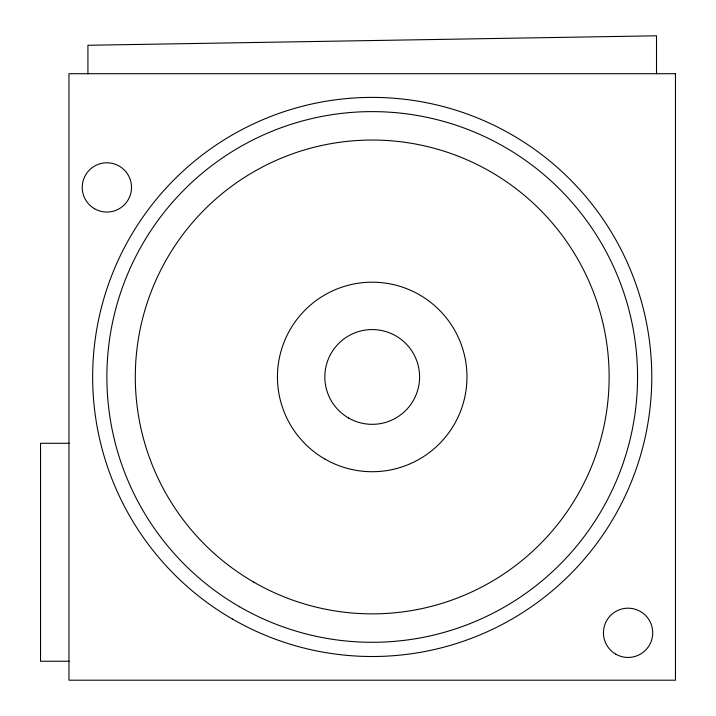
<?xml version="1.0" encoding="UTF-8"?>
<svg xmlns="http://www.w3.org/2000/svg" width="716" height="716" viewBox="0 0 716 716"><rect width="100%" height="100%" fill="white"/><g stroke="black" fill="none" stroke-linecap="round" stroke-linejoin="round"><path stroke-width="1.07" d="M69.192 443.285L40.535 443.285L40.535 661.244L69.192 661.244M656.509 73.703L656.509 35.8L87.925 45.278L87.925 73.927M675.465 73.703L68.969 73.703L68.969 680.2L675.465 680.2L675.465 73.703M348.522 417.983A47.381 47.381 0 0 0 419.594 376.956A47.381 47.381 0 0 0 348.522 335.92A47.381 47.381 0 0 0 348.522 417.983M232.44 619.054A279.553 279.553 0 0 0 651.775 376.956A279.553 279.553 0 0 0 232.44 134.85A279.553 279.553 0 0 0 232.44 619.054M94.557 208.759A24.639 24.639 0 0 0 131.511 187.422A24.639 24.639 0 0 0 94.557 166.085A24.639 24.639 0 0 0 94.557 208.759M615.76 654.155A24.639 24.639 0 0 0 652.715 632.819A24.639 24.639 0 0 0 615.76 611.482A24.639 24.639 0 0 0 615.76 654.155M239.547 606.747A265.341 265.341 0 0 0 637.553 376.956A265.341 265.341 0 0 0 239.547 147.165A265.341 265.341 0 0 0 239.547 606.747M324.831 459.019A94.763 94.763 0 0 0 466.975 376.956A94.763 94.763 0 0 0 324.831 294.885A94.763 94.763 0 0 0 324.831 459.019M253.759 582.126A236.915 236.915 0 0 0 609.128 376.956A236.915 236.915 0 0 0 253.759 171.777A236.915 236.915 0 0 0 253.759 582.126"/></g></svg>
